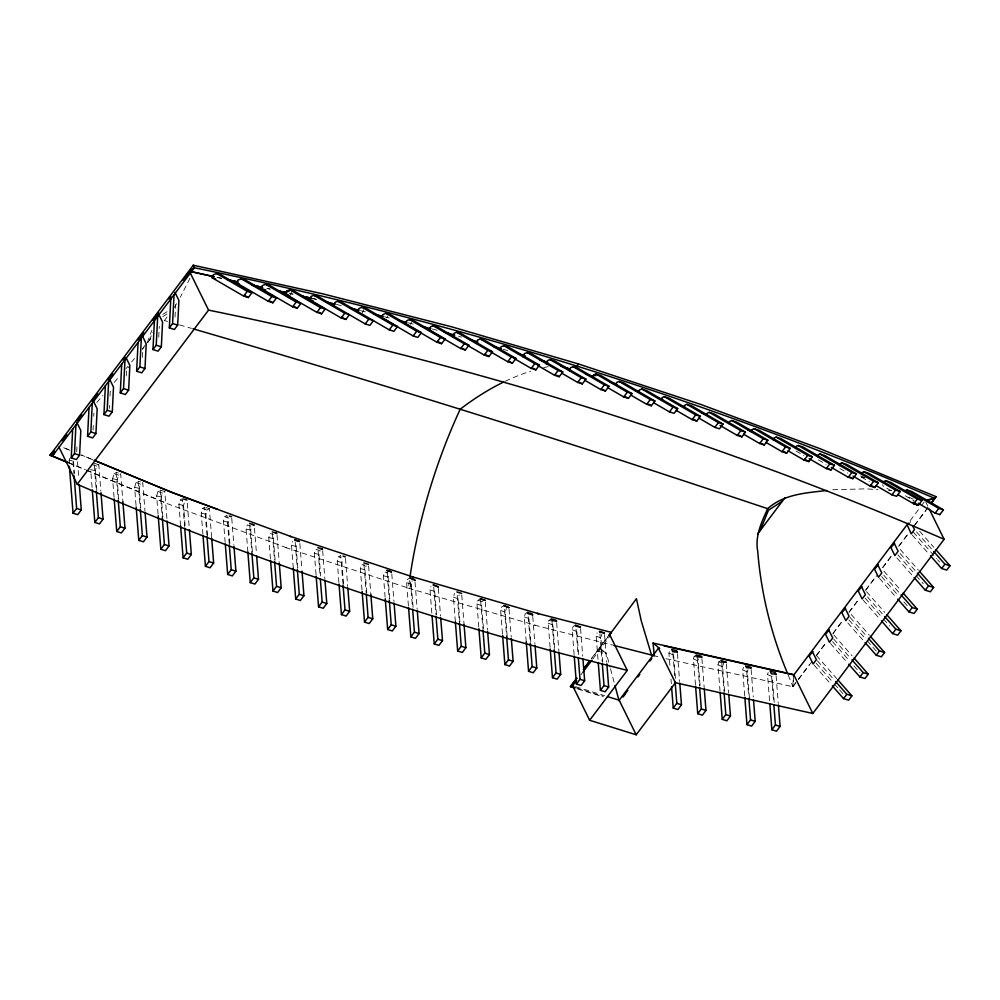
<?xml version="1.0" encoding="UTF-8"?>
<svg xmlns="http://www.w3.org/2000/svg" width="1000" height="1000" viewBox="0 0 1000 1000"><rect width="100%" height="100%" fill="white"/><g stroke="black" fill="none" stroke-linecap="round" stroke-linejoin="round"><path stroke-width="0.75" stroke-dasharray="5 3.75" d="M666.05 658.7L792.95 686.725L793.25 676.038M76.7 451.825L77.088 444.087M93.05 430.138L93.275 425.5M93.737 416.225L93.888 413.125M109.4 408.462L109.55 405.363M110.013 396.087L110.237 391.45L112.688 388.2M126.287 375.95L126.587 369.762L129.037 366.512M142.475 357.362L142.938 348.088L145.387 344.837M158.75 337.225L159.288 326.4M175.025 317.1L175.637 304.725M788.238 675.15L792.95 686.725L793.725 676.388M69.138 463.225L69.95 456.562M96.85 490.425L95.3 470.65L96.613 466.112L98.787 464.738L100.862 491.163M114.062 497.325L112.6 478.688L114.075 473.587L116.05 472.337L118.375 473.062M118.763 499.462L117.212 479.675L118.525 475.163L120.7 473.787L122.9 501.763M136.05 505.525L134.625 487.337L136.012 482.525L138.088 481.213L140.425 481.938M140.8 508.2L139.238 488.325L140.463 484.113L142.75 482.663L144.938 510.65M158.075 514.25L156.65 495.988L157.95 491.475L160.138 490.087L164.788 491.538L166.988 519.525M162.825 516.925L161.262 496.975L162.4 493.05L164.788 491.538M180.588 525.75L178.912 504.375L180.15 500.087L182.413 498.65L184.613 526.638M185.113 525.5L183.55 505.55L184.675 501.613L180.15 500.087M202.913 534.4L201.25 513.112L202.562 508.537L204.725 507.163L206.925 535.15M207.562 535.688L205.875 514.288L207.1 510.062L209.387 508.612L211.7 538.15M225.162 542.45L223.487 521.125L224.762 516.7L226.988 515.3L229.188 543.275M229.812 543.737L228.125 522.3L229.3 518.225L224.762 516.7M247.862 552L246.062 529.038L247.25 524.925L251.788 526.45L250.7 530.212L252.387 551.75M270.45 558.95L268.775 537.537L269.975 533.375L273.363 534.513M275.087 560.237L273.4 538.713L274.5 534.9M293.288 568.237L291.475 545.15L292.55 541.425M297.825 568.1L296.125 546.512L296.825 544.1M316.038 574.637L314.363 553.175L315.512 549.15L320.125 550.625L319 554.538L320.688 576.025M338.913 582.562L337.238 561.2L338.488 556.875L340.737 555.45L342.938 583.438M343.562 583.962L341.887 562.55L343.1 558.35M362 589.938L360.325 568.5L361.5 564.4L364.963 565.513M366.775 592.863L364.975 569.862L366.112 565.875M385.125 597.225L383.438 575.7L384.538 571.9L387.987 573M389.775 598.625L388.088 577.062L389.15 573.375M408.425 605.938L406.6 582.737L407.575 579.35L409.837 577.913M409.425 580.612A367.95 214.575 -72.7 0 0 408.4 588.188L409.762 588.525L411.987 580.763M413.075 607.337L411.25 584.1L412.188 580.825M431.825 613.038L430.012 589.862L431.012 586.4M436.488 614.538L434.675 591.4L435.363 589.012M455.363 621.775L453.438 597.163L454.513 593.4M459.9 621.737L458.1 598.7L459.212 594.825M478.787 627.112L476.987 604.025L478.062 600.288L480.4 598.812M483.45 628.612L481.637 605.562L482.388 603M502.463 633.688L500.637 610.5L501.637 607.062L503.9 605.625M507.238 636.737L505.3 612.05L506.325 608.488M526.25 641.812L524.3 616.987L525.212 613.837L527.4 612.45M530.788 641.762L528.962 618.525L529.587 616.35M550.1 647.412L548.2 623.175L549.025 620.288L551.2 618.913M554.7 648.15L552.875 624.9L553.5 622.737M574.113 654.575L572.163 629.75L573.088 626.575L575.325 625.163M578.663 654.638L576.838 631.475L577.525 629.125M598 659.388L596.175 636.175L597.15 632.812M602.788 662.525L600.85 637.9L601.925 634.175M669.887 665.337L668.925 653.112L669.6 650.8M675.45 678.388L673.612 655.025L674.463 652.125M695.475 684.825L693.438 658.962L694.2 656.363L696.35 655M700.075 685.7L698.138 660.875L698.75 658.75M720.037 691.3L717.962 664.825L718.8 661.912L721 660.525M724.587 691.438L722.65 666.725L723.662 663.238M744.7 695.788L742.675 669.963L743.45 667.275M749.438 698.213L747.362 671.875L748 669.688M769.575 700.662L767.537 674.638L768.15 672.5M147.312 342.512L151.912 330.175M290.062 295.538L291.413 292.137M362.388 313.025L363.725 309.688M386.75 318L387.638 315.8M410.538 324.25L411.45 321.938M149.412 340.412L152.75 332.238M189.963 278.225L180.263 297.3M174.312 307.4L176.562 303.675M598.112 651.15L599.925 648.425L599.538 647.65L607.85 636.638M591.6 658.337L599.538 647.65L606.487 653.763L610.112 667.337M607.888 636.975L591.6 658.612M147.675 342.725L151.275 337.95M164.262 320.725L167.05 317.025M580.913 674.75L582.75 672.312M592.863 658.9L610 636.213M910.15 520.662L920.462 506.975M921.4 505.737L924.212 502M908.45 524.8L910.55 521.575M792.8 686.663L797.487 680.462M798.425 679.212L809.663 664.312M816.213 655.625L826.513 641.963M833.075 633.263L843.375 619.612M848.988 612.15L859.287 598.5M865.85 589.8L876.15 576.138M882.7 567.45L892.062 555.037M898.625 546.337L908.925 532.675M914.538 525.225L927.65 507.837M792.95 686.725L797.55 680.625M798.475 679.412L812.262 661.112M816.462 655.562L826.737 641.938M832.8 633.875L843.088 620.25M849.15 612.2L859.438 598.575M865.5 590.513L876.712 575.65M882.788 567.6L892.125 555.212M899.137 545.913L908.475 533.525M914.55 525.475L930.288 504.613M142.1 349.5L143.988 347.25M114.15 382.45L119.012 376.75M125.812 368.762L127.75 366.475M131.637 361.912L134.55 358.488M96.762 402.525L102.9 395.438M162.763 314.363L169.025 310.45M162.825 316.663L167.887 313.35M832.712 489.738L865.962 488.85L877.975 489.65M888.487 490.363L891.488 490.562M68.9 460.188L72.362 460.938M95.3 470.65L90.688 469.663L92.15 488.288M112.6 478.688L117.212 479.675M134.625 487.337L139.238 488.325M156.65 495.988L161.262 496.975M217.138 277.375L221.688 278.375M267.213 288.438L270.25 289.113M289.988 293.463L293.012 294.137M312.75 298.488L315.775 299.163M217.037 277.375L221.575 278.375M266.925 288.425L269.95 289.1M289.6 293.45L292.625 294.113M312.275 298.475L316.812 299.475M178.912 504.375L183.55 505.55M201.25 513.112L205.875 514.288M223.487 521.125L228.125 522.3M246.062 529.038L250.7 530.212M268.775 537.537L273.4 538.713M336.4 304.438L341.238 305.663M360.5 310.613L366.525 312.15M384.475 316.75L390.737 318.363M408.4 322.875L414.375 324.4M432.325 329L437.65 330.387M534.438 625.075L612.537 645.075M652.987 655.425L660.312 657.3M860.788 475.763L861.462 477.137L864.15 477.863M718.8 661.912L722.438 662.913M694.2 656.363L697.837 657.35M549.025 620.288L552.612 621.312M164.488 320.575L167.488 321.438M179.475 324.9L191.475 328.35M458.587 336.25L461.562 337.113M503.162 349.288L507.625 350.6M291.475 545.15L296.125 546.512M314.363 553.175L319 554.538M337.238 561.2L341.887 562.55M360.325 568.5L364.975 569.862M383.438 575.7L388.088 577.062M406.6 582.737L411.25 584.1M408.4 588.188L535.763 625.4M478.062 600.288L482.75 601.712M94.138 463.288L98.787 464.738M205.9 507.525L209.387 508.612M597.175 650.863L606.487 653.763M576.462 687.975L603.175 696.3M577.85 688.988L603.05 696.85M575.55 686.625L604.637 695.7M338.488 556.875L340.788 557.612M524.3 616.987L528.962 618.525M500.637 610.5L505.3 612.05M476.987 604.025L481.637 605.562M453.438 597.163L458.1 598.7M430.012 589.862L434.675 591.4M285.275 547.438L409.762 588.525M202.562 508.537L207.1 510.062M92.163 464.538L96.613 466.112M114.075 473.587L118.525 475.163M136.012 482.525L140.463 484.113M157.95 491.475L162.4 493.05M596.175 636.175L600.85 637.9M572.163 629.75L576.838 631.475M548.2 623.175L552.875 624.9M286.675 547.788L165.212 502.875L86 470.112M767.537 674.638L772.225 676.55L774.25 702.35M742.675 669.963L747.362 671.875M717.962 664.825L722.65 666.725M693.438 658.962L698.138 660.875M668.925 653.112L673.612 655.025M69.887 450.275L62.75 447.325L69.938 450.3M92.762 459.712L81.325 454.988L92.912 459.8M68.15 462.488L85.275 469.575M86.7 470.163L166.637 503.225M68.725 462.962L84.562 469.513M861.9 476.25L865.238 477.713M913.3 499.175L905.288 495.775L914.388 501.062M891.162 490.725L883.2 486.1L882.525 484.738M861.462 477.137L869.425 481.763M839.887 468.5L847.775 473.075M818.312 459.862L826.125 464.387M796.012 451.025L803.913 455.613M599.925 648.425L605.562 653.475M919.625 531.213L933.8 547.337M916.513 531.888L932.738 550.337M913.312 532.1L936.6 558.587M937.613 559.738L939.638 562.05M912.225 535.062L929.463 554.675M900.238 549.45L918.462 570.175M900.163 553.562L916.388 572.025M897.975 554.938L915.188 574.513M916.2 575.662L923.288 583.725M896.888 557.9L913.112 576.362M883.888 571.125L901.1 590.7M883.812 575.25L900.037 593.7M881.625 576.613L898.838 596.188M903.9 601.95L908.975 607.712M879.525 578.425L896.762 598.038M866.525 591.65L884.75 612.388M867.463 596.925L883.688 615.388M865.275 598.3L882.487 617.875M883.512 619.025L889.587 625.938M863.175 600.112L880.413 619.725M851.188 614.487L869.412 635.212M850.1 617.45L867.337 637.062M848.925 619.975L866.15 639.55M867.163 640.7L876.275 651.075M847.837 622.95L864.075 641.4M833.825 635.013L852.05 655.75M833.75 639.138L850.987 658.75M832.575 641.65L849.8 661.237M853.85 665.837L859.925 672.75M830.475 643.475L847.725 663.088M816.462 655.55L836.712 678.575M817.4 660.812L834.638 680.425M816.237 663.337L833.45 682.913M834.463 684.062L838.512 688.675M839.525 689.825L843.575 694.438M814.125 665.15L831.375 684.762M925.837 502.137L927.862 506.262M610.525 668.85L614.55 683.938M776.112 675.738L778.288 703.4M771.663 676.925L773.612 701.737M751.137 669.55L753.288 696.975M746.688 670.738L748.737 696.85M726.375 663.812L728.662 693M721.8 663.462L723.988 691.35M701.912 658.688L704.175 687.6M697.35 658.325L699.513 685.95M677.463 653.587L679.65 681.525M672.887 653.188L674.675 675.987M670.962 679.075L671.325 683.662M604.538 634.525L606.725 662.325M599.938 633.713L602.087 661.175M580.562 628.55L582.737 656.188M576.075 629.25L578.1 655.037M556.65 622.712L558.925 651.6M552.05 621.938L554.113 648.225M532.75 616.4L534.888 643.725M528.237 616.763L530.312 643.213M509.025 609.15L511.188 636.763M504.513 609.438L506.662 636.938M485.312 601.912L487.5 629.8M480.675 600.675L482.85 628.45M461.75 594.987L464.062 624.45M457.238 595.3L459.425 623.1M438.387 588.438L440.562 616.075M433.75 587.2L435.913 614.725M415.025 581.888L417.175 609.25M410.475 581.775L412.512 607.712M391.788 573.812L393.963 601.562M387.113 572.163L389.175 598.462M368.612 565.925L370.688 592.362M363.963 564.475L366.15 592.463M345.513 558.45L347.713 586.438M322.663 550.75L324.85 578.688M318.125 550.763L320.075 575.638M299.837 543.5L301.887 569.612M295.175 541.838L297.225 568.05M277.062 535.05L279.137 561.413M272.4 533.462L274.475 559.888M254.488 528.237L256.438 553M249.7 525L251.9 552.987M231.762 518.3L233.837 544.725M187.312 503.225L189.262 528.088M160.138 490.087L162.325 518.075M138.088 481.213L140.162 507.638M116.05 472.337L118.125 498.762M94.25 464.85L96.213 489.712M77.513 461.712L78.725 477.262M73.513 461.188L74.475 473.4M72.975 461.825L73.95 474.263M505.213 381.287A367.95 214.575 -72.7 0 1 530.662 371.213M543.612 367.663A367.95 214.575 -72.7 0 1 548.125 366.688"/><path stroke-width="1.5" d="M67.275 462.375L50 455.225L193.275 265.225L322.837 293.837L451.65 326.812L577.688 363.7L577.587 365.95L570.812 367.413L569.5 370.712M76.875 422.475L80.812 430.475L79.588 455.213L76.325 459.55L71.225 457.962L72.675 429.162M71.225 457.962L74.5 453.625L75.95 424.825M93.225 400.788L97.163 408.787L95.938 433.537L92.675 437.875L87.575 436.287L89.025 407.488M87.575 436.287L90.85 431.95L92.287 403.15M109.575 379.113L113.513 387.113L112.287 411.85L109.012 416.188L103.925 414.6L105.375 385.8M103.925 414.6L107.2 410.262L108.637 381.463M125.925 357.425L129.863 365.425L128.637 390.175L125.363 394.513L120.275 392.925L121.725 364.125M120.275 392.925L123.537 388.587L124.987 359.787M142.275 335.75L146.213 343.75L144.987 368.488L141.713 372.825L136.625 371.238L138.075 342.438M136.625 371.238L139.887 366.9L141.337 338.1M158.625 314.062L162.562 322.062L161.337 346.812L158.062 351.15L152.975 349.562L154.425 320.763M152.975 349.562L156.237 345.225L157.688 316.425M174.975 292.387L178.9 300.387L177.688 325.125L174.412 329.462L169.325 327.875L170.775 299.075M169.325 327.875L172.587 323.537L174.037 294.738M787.675 673.713C771.25 634.8 761.087 593.312 757.712 551.213C754.85 535.95 761.587 522.2 767.675 508.688C783.8 494.125 806.137 492.9 826.663 490.513M212.162 277.8L213.375 274.788L216.588 273.538L220.975 274.837L251.912 292.8L248.325 297.538L243.675 296.087L212.162 277.8L215.662 278.888M236.737 283.012L237.887 280.15L241.287 278.837L245.688 280.125L276.475 298.012L272.9 302.762L268.25 301.312L236.737 283.012L239.062 283.738M261.1 288.512L262.275 285.562L265.587 284.288L269.975 285.587L300.837 303.512L297.262 308.25L292.613 306.8L261.1 288.512L265.763 289.962M285.4 294.088L286.637 290.988L289.75 289.788L294.137 291.087L325.138 309.088L321.562 313.825L316.913 312.375L285.4 294.088L288.9 295.175M313.875 295.312L344.762 313.238L349.425 314.688L345.838 319.438L341.188 317.987L309.675 299.7L310.988 296.425L313.875 295.312L318.263 296.6L365.213 323.925L369.875 325.375L373.45 320.625L368.8 319.175L337.875 301.238L335.025 302.325L333.713 305.637M357.738 311.575L359 308.412L362.038 307.25L366.538 308.6L397.475 326.562L393.9 331.312L389.25 329.862L342.375 302.587L337.875 301.238M429.175 330.25L430.538 326.825L433.237 325.775L437.738 327.137L468.913 345.238L465.337 349.988L460.688 348.537L430.487 331.012M452.812 336.637L454.175 333.2L456.662 332.25L461.262 333.663L492.488 351.788L488.9 356.538L484.25 355.087L467.287 345.238M476.238 343.45L477.612 340L480.275 338.975L484.875 340.4L515.975 358.45L512.388 363.188L507.738 361.737L489.363 351.075M500.15 349.012L501.037 346.812L503.888 345.712L508.488 347.125L539.45 365.112L535.875 369.85L531.225 368.4L514.15 358.5M523.05 356.975L524.375 353.65L527.212 352.562L531.812 353.975L562.788 371.962L559.212 376.712L554.562 375.262L537.487 365.35M546.213 363.988L547.587 360.538L550.062 359.588L554.663 361L585.887 379.137L582.312 383.875L577.663 382.425L562 373.338M592.825 377.137L593.725 374.888L596.013 374.012L600.725 375.5L631.975 393.638L628.387 398.387L623.737 396.938L607.55 387.537M615.688 384.725L616.613 382.413L619.1 381.463L623.8 382.938L654.912 401.012L651.338 405.75L646.688 404.3L631.013 395.213M638.488 392.262L639.4 389.975L641.838 389.038L646.55 390.525L677.7 408.6L674.112 413.35L669.463 411.9L653.838 402.825M661.263 399.762L662.138 397.55L664.388 396.688L669.087 398.175L700.375 416.337L696.787 421.075L692.138 419.625L676 410.262M684.025 407.275L684.875 405.138L686.925 404.35L691.637 405.825L723.05 424.062L719.475 428.812L714.812 427.362L698.85 418.088M706.5 415.225L707.35 413.088L709.25 412.35L714.075 413.9L745.475 432.125L741.9 436.875L737.237 435.425L720.025 425.425M728.812 423.525L729.7 421.325L731.8 420.525L736.612 422.062L767.875 440.213L764.3 444.963L759.65 443.512L743.6 434.2M751.112 431.8L752 429.588L754.2 428.738L759.013 430.275L790.225 448.4L786.637 453.137L781.988 451.688L765.863 442.337M773.35 440.025L774.2 437.875L776.2 437.113L781.012 438.65L812.362 456.85L808.775 461.587L804.125 460.138L788.175 450.875M795.575 448.25L796.4 446.175L798.213 445.475L803.025 447.025L834.488 465.288L830.913 470.037L826.263 468.587L809.163 458.663M817.65 456.65L818.475 454.6L820 454.012L824.912 455.613L856.475 473.938L852.9 478.688L848.25 477.238L831.325 467.413M839.438 465.662L840.275 463.562L841.988 462.9L846.912 464.5L878.337 482.75L874.762 487.5L870.113 486.05L853.025 476.125M760.1 530.7L768.45 510.25L782.375 501.15M54.05 450.712L50 455.225L52.438 456L54.625 452.137M68.15 462.488L52.438 456L54.7 452.075M931.213 503.387L936.075 496.662L820.875 449.012L700.8 404.45L577.688 363.7M572.638 685.725L570.438 686.688L576.7 678.288M537.888 613.525L537.275 613.375L611.35 632.362L609.025 635.525L610.25 635.837L627.263 670.387L589.637 720.275L636.175 734.775L675.413 682.738L658.425 648.213L619.188 700.238L619.5 701.388M584.15 668.312L589.738 660.837M608.95 635.525L636.45 598.688L641.237 620.775L651.525 655.05M608.763 635.812L611.35 632.362M62.013 440.737L66.7 434.525M77.013 420.838L81.713 414.625M92.025 400.938L97.65 393.475M107.975 379.787L112.662 373.575M122.987 359.888L124.862 357.4M137.988 339.988L143.613 332.512M153 320.075L158.625 312.613M168.95 298.938L170.825 296.45M183.012 280.275L189.575 271.562M52.438 456L194.4 267.75L193.275 265.225M627.263 670.387L556.4 652.225A4792.4 3317.025 -26.2 0 1 77.225 484.263L208.55 310.113L190.263 272.938M79.338 485.037L81.287 509.913L77.713 514.663L73.05 513.212L76.638 508.462L74.075 475.812M243.675 296.087L247.25 291.35L251.912 292.8M100.988 492.725L103.062 519.15L99.475 523.9L94.825 522.45L98.4 517.7L96.325 491.275M268.25 301.312L271.825 296.562L276.475 298.012M122.9 501.763L124.975 528.2L121.388 532.938L116.737 531.487L120.325 526.75L118.25 500.312M292.613 306.8L296.188 302.062L300.837 303.512M145.062 512.2L147.012 537.075L143.438 541.825L138.787 540.375L142.363 535.625L140.287 509.2M316.913 312.375L320.487 307.638L325.138 309.088M167.1 521.075L169.062 545.95L165.475 550.7L160.825 549.25L164.4 544.5L162.325 518.075M341.188 317.987L344.762 313.238M189.387 529.65L191.337 554.513L187.763 559.263L183.1 557.812L186.688 553.062L184.737 528.188M365.213 323.925L368.8 319.175M211.7 538.15L213.65 563.025L210.075 567.775L205.425 566.325L209 561.575L207.05 536.7M389.25 329.862L392.825 325.112L397.475 326.562M233.962 546.287L235.912 571.163L232.338 575.9L227.675 574.45L231.262 569.712L229.3 544.837M413.162 335.95L416.75 331.2L421.4 332.65L417.825 337.4L413.162 335.95L381.662 317.65L382.912 314.525L385.988 313.337L390.487 314.7L421.4 332.65M256.675 556.1L258.5 579.312L254.925 584.062L250.263 582.612L253.85 577.863L251.9 552.987M436.925 342.238L440.5 337.5L445.163 338.95L441.575 343.688L436.925 342.238L405.425 323.95L406.725 320.675L409.613 319.562L414.113 320.913L445.163 338.95M279.262 562.962L281.2 587.775L277.625 592.513L272.975 591.062L276.55 586.325L274.6 561.45M460.688 348.537L464.263 343.787L468.913 345.238M302.013 571.15L303.938 595.725L300.363 600.475L295.7 599.025L299.288 594.275L297.35 569.6M484.25 355.087L487.825 350.337L492.488 351.788M324.975 580.237L326.8 603.525L323.225 608.263L318.562 606.812L322.15 602.075L320.312 578.75M507.738 361.737L511.312 357L515.975 358.45M347.837 587.987L349.663 611.312L346.087 616.062L341.425 614.612L345.012 609.862L343.05 584.987M531.225 368.4L534.8 363.663L539.45 365.112M370.812 593.913L372.762 618.787L369.175 623.538L364.525 622.087L368.1 617.337L366.275 594.025M554.562 375.262L558.138 370.513L562.788 371.962M394.075 603.1L395.887 626.225L392.312 630.962L387.663 629.513L391.238 624.775L389.3 600.013M577.663 382.425L581.237 377.688L585.887 379.137M417.287 610.775L419.075 633.575L415.5 638.325L410.85 636.875L414.425 632.125L412.625 609.237M600.788 389.562L604.362 384.812L609.025 386.262L605.438 391.012L600.788 389.562L584.712 380.225M440.675 617.612L442.488 640.65L438.913 645.387L434.25 643.938L437.837 639.2L436.037 616.263M623.737 396.938L627.312 392.188L631.975 393.638M464.062 624.45L465.887 647.712L462.312 652.463L457.663 651.012L461.238 646.263L459.425 623.1M646.688 404.3L650.263 399.562L654.912 401.012M487.612 631.35L489.438 654.6L485.863 659.338L481.213 657.887L484.787 653.138L482.975 629.987M669.463 411.9L673.037 407.15L677.7 408.6M511.312 638.3L513.112 661.3L509.538 666.05L504.888 664.6L508.462 659.85L506.662 636.938M692.138 419.625L695.713 414.888L700.375 416.337M535.013 645.238L536.8 668.012L533.212 672.763L528.562 671.312L532.137 666.562L530.312 643.213M714.812 427.362L718.4 422.612L723.05 424.062M559.038 653.125L560.712 674.412L557.125 679.15L552.475 677.7L556.05 672.962L554.237 649.762M737.237 435.425L740.825 430.675L745.475 432.125M576.875 678.138L570.438 686.688L574.888 688.062M583.325 669.6L589.763 661.062M576.65 680.45L572.013 686.587L574.975 687.513M583.138 671.85L591.938 660.113M582.975 659.262L584.663 680.75L581.075 685.5L576.425 684.05L580 679.3L578.337 658.075M759.65 443.512L763.225 438.762L767.875 440.213M606.85 663.875L608.663 687.038L605.087 691.775L600.425 690.325L604.012 685.588L602.337 664.225M781.988 451.688L785.562 446.95L790.225 448.4M625.037 694.05L627.8 690.387M637.95 676.938L639.788 674.488M649.925 661.038L651.775 658.587M623.025 697.062L624.862 694.625M804.125 460.138L807.7 455.4L812.362 456.85M757.487 534.163L784.987 497.688M826.263 468.587L829.837 463.837L834.488 465.288M679.775 683.075L681.475 704.8L677.9 709.538L673.238 708.088L676.825 703.35L675.15 682.075M848.25 477.238L851.825 472.488L856.475 473.938M704.3 689.112L705.975 710.425L702.387 715.163L697.738 713.713L701.312 708.975L699.638 687.487M870.113 486.05L873.688 481.3L878.337 482.75M728.775 694.538L730.462 716.038L726.888 720.788L722.237 719.338L725.812 714.587L724.112 692.9M891.975 494.85L895.55 490.1L900.212 491.55L896.625 496.3L891.975 494.85L876.062 485.613M753.525 700.025L755.2 721.35L751.625 726.1L746.963 724.65L750.55 719.9L748.863 698.388M897.8 494.575L913.725 503.812L917.3 499.075L921.95 500.525L918.25 505.425L916.538 504.7M929.225 509.012L944.125 539.3L812.8 713.462L793.838 674.912L908.275 523.15M812.45 651.663L816.388 659.663L813.112 664L809.175 656L812.812 651.637M828.8 629.987L832.738 637.987L829.463 642.312L825.525 634.312L829.163 629.95M845.15 608.3L849.087 616.3L845.812 620.638L841.875 612.638L845.5 608.275M861.5 586.625L865.438 594.625L862.163 598.962L858.225 590.95L861.85 586.587M877.85 564.938L881.787 572.938L878.512 577.275L874.575 569.275L878.2 564.913M894.2 543.263L898.138 551.263L894.862 555.6L890.925 547.6L894.55 543.237M931.4 502.875L936.075 496.662M778.4 704.938L780.088 726.45L776.513 731.2L771.862 729.75L775.438 725L773.85 704.837M918.288 503.325L935.2 513.138L938.775 508.4L943.425 509.85L939.725 514.75M843.538 698.6L846.812 694.275L851.9 695.863L848.637 700.188L843.538 698.6L832.387 685.913M859.887 676.925L863.162 672.588L868.25 674.175L864.987 678.512L859.887 676.925L848.737 664.237M876.237 655.238L879.513 650.913L884.6 652.5L881.338 656.825L876.237 655.238L865.088 642.55M892.588 633.562L895.863 629.225L900.95 630.812L897.688 635.15L892.588 633.562L881.438 620.875M908.938 611.875L912.212 607.55L917.3 609.138L914.038 613.462L908.938 611.875L897.788 599.188M925.288 590.2L928.562 585.862L933.65 587.45L930.375 591.788L925.288 590.2L914.125 577.513M941.637 568.513L944.9 564.188L950 565.775L946.725 570.1L941.637 568.513L930.475 555.825M191.988 269.662L194.4 267.75C448.025 320.037 697.113 395.6 934.912 498.475L926.55 500.438M190.963 270.45L194.4 267.75M456.863 591.925L461.637 593.438M862.075 472.512L863.988 471.775L868.913 473.387L900.212 491.55M883.812 481.5L885.75 480.75L890.662 482.362L921.95 500.525M905.413 490.538L906.975 489.938L911.9 491.538L943.425 509.85M926.112 500.037L934.912 498.475M907.638 525.887L911.213 533.913L914.475 529.575L912.513 525.575M664.2 645.913L793.838 674.912M227.763 279.725L236.863 281.737M252.037 285.087L262.663 287.425M277.838 290.788L286.95 292.787M302.125 296.15L311.225 298.163M229.125 280.05L238.2 282.062M251.8 285.075L262.387 287.425M277.5 290.775L286.575 292.775M301.688 296.125L310.763 298.137M793.288 674.513L653.1 643.05L654.225 655.7M812.8 713.462L675.413 682.738M286.637 290.988L289.025 291.562M325.85 301.737L335.288 304.137M349.95 307.913L359.087 310.25M374 314.062L383.175 316.425M397.925 320.188L406.9 322.488M421 326.125L430.825 328.612M444.288 332.062L454.812 335.125M613.787 645.375L654.2 655.713M192.975 328.787C385.737 384.837 577.35 444.875 767.675 508.688M469.762 339.5L477.912 341.9M492.762 346.25L501.2 348.713M518.025 353.638L525.138 355.712M540.037 360.075L547.737 362.337M560.962 366.2L569.85 368.8M412.887 576.938L538.812 613.787M309.675 299.7L313.175 300.788M913.725 503.812L918.375 505.262L913.188 502.25M935.2 513.138L939.85 514.587M172.587 323.537L177.688 325.125M156.237 345.225L161.337 346.812M139.887 366.9L144.987 368.488M123.537 388.587L128.637 390.175M107.2 410.262L112.287 411.85M90.85 431.95L95.938 433.537M74.5 453.625L79.588 455.213M183.538 499L186.925 500.05M229.312 516.025L231.637 516.75M249.575 523.45L254.25 525.15L252.463 524.35M272.275 531.912L276.95 533.5L275.887 533.038M317.875 547.663L322.537 549.2L320.613 548.513M343.062 556.175L345.387 556.9M363.837 562.925L368.488 564.375M775.438 725L780.088 726.45M76.638 508.462L81.287 509.913M750.55 719.9L755.2 721.35M98.4 517.7L103.062 519.15M725.812 714.587L730.462 716.038M120.325 526.75L124.975 528.2M701.312 708.975L705.975 710.425M142.363 535.625L147.012 537.075M676.825 703.35L681.475 704.8M164.4 544.5L169.062 545.95M186.688 553.062L191.337 554.513M209 561.575L213.65 563.025M604.012 685.588L608.663 687.038M231.262 569.712L235.912 571.163M253.85 577.863L258.5 579.312M580 679.3L584.663 680.75M556.05 672.962L560.712 674.412M276.55 586.325L281.2 587.775M532.137 666.562L536.8 668.012M299.288 594.275L303.938 595.725M508.462 659.85L513.112 661.3M322.15 602.075L326.8 603.525M484.787 653.138L489.438 654.6M345.012 609.862L349.663 611.312M368.1 617.337L372.762 618.787M461.238 646.263L465.887 647.712M391.238 624.775L395.887 626.225M437.837 639.2L442.488 640.65M414.425 632.125L419.075 633.575M607.55 696.612L619.188 700.238M574.612 367.1L577.638 368.05L609.025 386.262M593.725 374.888L596.038 375.65M586.188 374.2L593.787 376.712M609.987 382.075L617.038 384.412M634.663 390.25L639.075 391.712M658.162 398.025L662.575 399.487M679.55 405.087L684.613 406.775M290.25 536.337L413.263 577.062M702.025 412.95L706.35 414.55M747.95 429.963L752.4 431.613M94.2 460.3L173.363 492.975L217.763 509.438M291.15 536.638L170.463 491.875L94.35 460.4M906.975 489.938L938.775 508.4M885.75 480.75L917.3 499.075M863.988 471.775L895.55 490.1M841.988 462.9L873.688 481.3M820 454.012L851.825 472.488M870.738 485.163L874.762 487.5M798.213 445.475L829.837 463.837M850.238 477.15L852.9 478.688M776.2 437.113L807.7 455.4M828.25 468.488L830.913 470.037M754.2 428.738L785.562 446.95M804.737 459.25L808.775 461.587M731.8 420.525L763.225 438.762M784.038 451.625L786.637 453.137M709.25 412.35L740.825 430.675M761.712 443.462L764.3 444.963M686.925 404.35L718.4 422.612M739.212 435.325L741.9 436.875M664.388 396.688L695.713 414.888M641.838 389.038L673.037 407.15M694.087 419.513L696.787 421.075M619.1 381.463L650.263 399.562M648.713 404.225L651.338 405.75M596.013 374.012L627.312 392.188M625.8 396.875L628.387 398.387M572.975 366.587L604.362 384.812M602.762 389.45L605.438 391.012M550.062 359.588L581.237 377.688M579.712 382.375L582.312 383.875M527.212 352.562L558.138 370.513M556.587 375.188L559.212 376.712M503.888 345.712L534.8 363.663M533.25 368.325L535.875 369.85M480.275 338.975L511.312 357M509.762 361.675L512.388 363.188M456.662 332.25L487.825 350.337M485 354.275L488.9 356.538M433.237 325.775L464.263 343.787M462.725 348.475L465.337 349.988M409.613 319.562L440.5 337.5M437.638 341.4L441.575 343.688M385.988 313.337L416.75 331.2M362.038 307.25L392.825 325.112M341.9 317.15L345.838 319.438M289.75 289.788L320.487 307.638M318.938 312.3L321.562 313.825M265.587 284.288L296.188 302.062M294.637 306.725L297.262 308.25M241.287 278.837L271.825 296.562M270.275 301.238L272.9 302.762M216.588 273.538L247.25 291.35M244.387 295.25L248.325 297.538M653.1 643.075L659.65 648.5L658.425 648.213M935.825 549.65L950 565.775M933.75 551.487L944.9 564.188M919.475 571.325L933.65 587.45M917.4 573.175L928.562 585.862M903.125 593.013L917.3 609.138M901.05 594.85L912.212 607.55M886.775 614.688L900.95 630.812M884.7 616.538L895.863 629.225M870.425 636.375L884.6 652.5M868.35 638.212L879.513 650.913M854.075 658.05L868.25 674.175M852 659.9L863.162 672.588M837.725 679.737L851.9 695.863M835.65 681.575L846.812 694.275M636.175 734.775L618.587 699.025L614.963 685.45M572.05 684.525L589.637 720.275M58.938 447.1L77.225 484.263M769.812 703.725L771.862 729.75M744.825 697.3L746.963 724.65M720.163 692.862L722.237 719.338M695.588 686.338L697.738 713.713M671.562 686.712L673.238 708.088M598.237 662.475L600.425 690.325M574.237 656.125L576.425 684.05M550.212 648.925L552.475 677.7M526.25 641.812L528.562 671.312M502.587 635.237L504.888 664.6M478.913 628.65L481.213 657.887M455.363 621.775L457.663 651.012M432.075 616.125L434.25 643.938M408.537 607.487L410.85 636.875M385.25 598.763L387.663 629.513M362.125 591.462L364.525 622.087M339.038 584.087L341.425 614.612M316.163 576.163L318.562 606.812M293.288 568.237L295.7 599.025M270.575 560.475L272.975 591.062M247.862 552L250.263 582.612M225.287 543.975L227.675 574.45M203.038 535.913L205.425 566.325M180.588 525.75L183.1 557.812M158.2 515.763L160.825 549.25M136.163 507.038L138.787 540.375M114.175 498.875L116.737 531.487M92.263 489.85L94.825 522.45M69.375 466.25L73.05 513.212M410.1 576.05A367.95 214.575 -72.7 0 1 460.2 409.2A367.95 214.575 -72.7 0 1 503.787 381.975M208.55 310.113A4792.4 3317.025 -26.2 0 1 944.125 539.3M677.337 652.038L672.763 651.675L671.688 649.475L676.688 650.713L677.337 652.038M701.787 657.163L697.225 656.787L696.35 655L701.338 656.237L701.787 657.163M726.25 662.275L721.688 661.912L721 660.525L726.25 662.275M751.012 668.025L746.45 667.663L745.588 665.925L750.588 667.15L751.012 668.025M775.987 674.2L771.425 673.825L770.15 671.237L775.138 672.475L775.987 674.2M556.538 621.188L551.925 620.388L551.2 618.913L556.062 620.237L556.538 621.188M580.438 627.013L575.837 626.213L575.325 625.163L580.438 627.013M604.425 632.987L599.825 632.188L599.425 631.375L604.425 632.987M214.1 276.7L189.825 271.337L214.013 276.7M414.913 580.375L409.837 577.913L414.438 579.4L414.913 580.375M438.275 586.9L433.288 584.963L438.275 586.9M485.188 600.363L480.4 598.812L485.188 600.363M508.913 607.625L503.9 605.625L508.913 607.625M532.625 614.888L527.987 613.65L527.4 612.45L532.125 613.85L532.625 614.888M299.462 541.45L294.887 539.95L299.462 541.45M391.475 571.9L386.887 570.413L391.475 571.9"/></g></svg>
